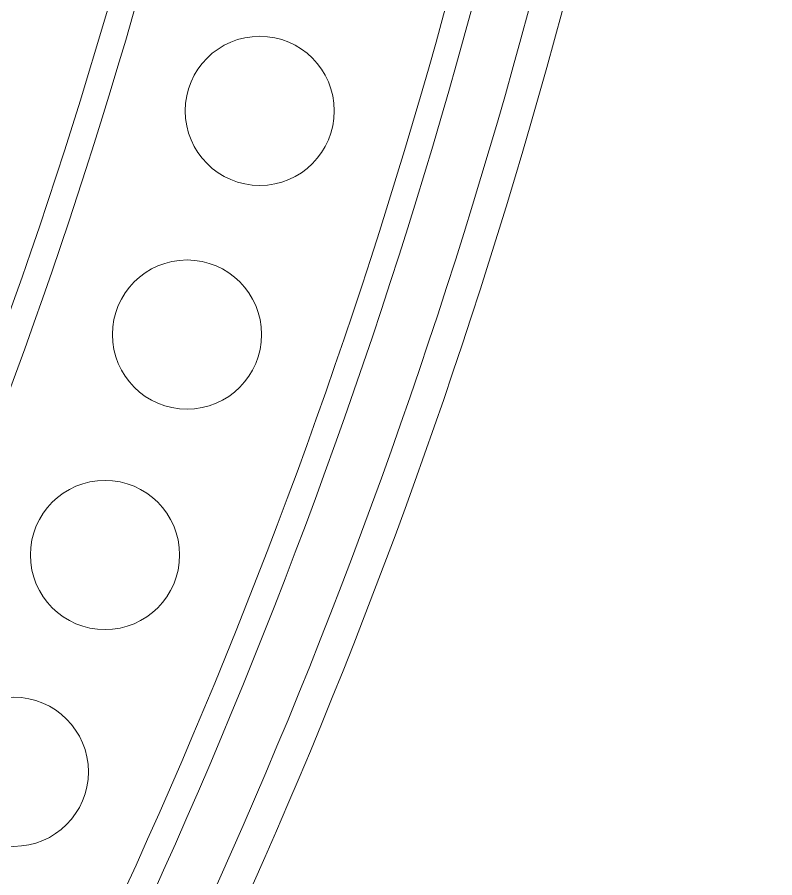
# Model space of a CAD drawing. Header units: millimetres. Extents: x -216 to 235, y -247 to 205.
# Drawn here: x 205.78 to 234.78, y -112.31 to -79.36 of the extents above; entities that cross this region are included whole.
import ezdxf

# ---------------------------------------------------------------- set-up
doc = ezdxf.new("R2010")
doc.units = ezdxf.units.MM
doc.header["$MEASUREMENT"] = 0
doc.layers.add('Camada 1', color=7, linetype='Continuous')

msp = doc.modelspace()

# ---------------------------------------------------------------- linework, layer by layer
at = {"layer": 'Camada 1', "color": 240, "lineweight": 18}
msp.add_open_spline([(40.386, -243.7514), (52.549, -242.0562), (64.5321, -239.369), (76.2543, -235.708), (76.2543, -235.708), (98.8911, -228.6351), (120.1427, -218.1082), (139.486, -204.3864), (139.486, -204.3864), (164.4969, -186.644), (185.4274, -164.233), (201.4217, -138.0695), (201.4217, -138.0695), (213.7717, -117.7741), (222.7947, -95.7966), (228.2686, -72.6782), (228.2686, -72.6782), (232.7664, -53.682), (234.7784, -34.2646), (234.2711, -14.7498), (234.2711, -14.7498), (233.6078, 8.9614), (229.2434, 32.277), (221.2854, 54.6227), (221.2854, 54.6227), (213.3274, 76.9685), (201.9717, 97.7943), (187.498, 116.5872), (187.498, 116.5872), (182.1139, 123.578), (176.3293, 130.2413), (170.1642, 136.5541), (170.1642, 136.5541), (153.5928, 153.4769), (134.5781, 167.599), (113.5883, 178.5727), (113.5883, 178.5727), (92.5985, 189.5464), (70.1505, 197.1015), (46.7969, 201.0519), (46.7969, 201.0519), (39.0919, 202.3552), (31.3295, 203.2562), (23.5308, 203.7524), (23.5308, 203.7524), (0.054, 205.2792), (-23.3725, 203.1146), (-46.1721, 197.3119), (-46.1721, 197.3119), (-57.2082, 194.503), (-67.9982, 190.8615), (-78.4793, 186.4083), (-78.4793, 186.4083), (-100.2525, 177.1917), (-120.3159, 164.6826), (-138.1754, 149.1888), (-138.1754, 149.1888), (-156.0349, 133.6951), (-171.2507, 115.5983), (-183.4483, 95.344), (-183.4483, 95.344), (-190.4371, 83.7389), (-196.3515, 71.5511), (-201.1434, 58.8799), (-201.1434, 58.8799), (-210.746, 33.3304), (-215.639, 6.4782), (-215.6655, -20.8162), (-215.6655, -20.8162), (-215.6885, -44.4186), (-212.0189, -67.7341), (-204.7472, -90.1884), (-204.7472, -90.1884), (-197.4754, -112.6427), (-186.7806, -133.683), (-172.926, -152.7913), (-172.926, -152.7913), (-167.4686, -160.3181), (-161.5547, -167.4917), (-155.2071, -174.2846)], degree=3, knots=[0, 0, 0, 0, 0.047619, 0.047619, 0.047619, 0.047619, 0.0952381, 0.0952381, 0.0952381, 0.0952381, 0.1428571, 0.1428571, 0.1428571, 0.1428571, 0.1904762, 0.1904762, 0.1904762, 0.1904762, 0.2380952, 0.2380952, 0.2380952, 0.2380952, 0.2857143, 0.2857143, 0.2857143, 0.2857143, 0.3333333, 0.3333333, 0.3333333, 0.3333333, 0.3809524, 0.3809524, 0.3809524, 0.3809524, 0.4285714, 0.4285714, 0.4285714, 0.4285714, 0.4761905, 0.4761905, 0.4761905, 0.4761905, 0.5238095, 0.5238095, 0.5238095, 0.5238095, 0.5714286, 0.5714286, 0.5714286, 0.5714286, 0.6190476, 0.6190476, 0.6190476, 0.6190476, 0.6666667, 0.6666667, 0.6666667, 0.6666667, 0.7142857, 0.7142857, 0.7142857, 0.7142857, 0.7619048, 0.7619048, 0.7619048, 0.7619048, 0.8095238, 0.8095238, 0.8095238, 0.8095238, 0.8571429, 0.8571429, 0.8571429, 0.8571429, 0.9047619, 0.9047619, 0.9047619, 0.9047619, 1, 1, 1, 1], dxfattribs=at)
at = {"layer": 'Camada 1', "color": 250, "lineweight": 18}
for points, knots in [([(99.0752, -223.5108), (120.3873, -214.0775), (139.9613, -201.4264), (157.3152, -185.869), (157.3152, -185.869), (174.6691, -170.3116), (189.3757, -152.2309), (201.0728, -132.0723), (201.0728, -132.0723), (204.8494, -125.5637), (208.2899, -118.8715), (211.3855, -112.0128), (211.3855, -112.0128), (220.9957, -90.6018), (227.1381, -67.9511), (229.6616, -44.6183), (229.6616, -44.6183), (230.6264, -35.6978), (231.0521, -26.7353), (230.9373, -17.7634), (230.9373, -17.7634), (230.6204, 5.5261), (226.664, 28.4794), (219.1656, 50.5313), (219.1656, 50.5313), (211.6673, 72.5831), (200.8116, 93.1904), (186.8659, 111.8459), (186.8659, 111.8459), (180.4775, 120.3917), (173.4894, 128.4544), (165.9379, 135.9921), (165.9379, 135.9921), (163.2606, 138.6646), (160.5161, 141.2679), (157.7061, 143.8004)], [0, 0, 0, 0, 0.1, 0.1, 0.1, 0.1, 0.2, 0.2, 0.2, 0.2, 0.3, 0.3, 0.3, 0.3, 0.4, 0.4, 0.4, 0.4, 0.5, 0.5, 0.5, 0.5, 0.6, 0.6, 0.6, 0.6, 0.7, 0.7, 0.7, 0.7, 0.8, 0.8, 0.8, 0.8, 1, 1, 1, 1]), ([(157.7781, 142.3947), (174.8588, 126.9372), (189.3112, 108.9981), (200.7793, 89.0189), (200.7793, 89.0189), (208.9387, 74.804), (215.4585, 59.7664), (220.2569, 44.0943), (220.2569, 44.0943), (227.0855, 21.7894), (230.3409, -1.3091), (229.9427, -24.6323), (229.9427, -24.6323), (229.7943, -33.3264), (229.1356, -41.9967), (227.9688, -50.6134), (227.9688, -50.6134), (224.8247, -73.616), (218.1209, -95.8435), (208.0225, -116.7486), (208.0225, -116.7486), (198.742, -135.9605), (186.7927, -153.6364), (172.4235, -169.4081), (172.4235, -169.4081), (151.9431, -191.8875), (127.3193, -209.7323), (99.5812, -222.1967)], [0, 0, 0, 0, 0.125, 0.125, 0.125, 0.125, 0.25, 0.25, 0.25, 0.25, 0.375, 0.375, 0.375, 0.375, 0.5, 0.5, 0.5, 0.5, 0.625, 0.625, 0.625, 0.625, 0.75, 0.75, 0.75, 0.75, 1, 1, 1, 1]), ([(39.4452, -242.6257), (51.8039, -240.947), (63.9786, -238.2392), (75.8837, -234.5214), (75.8837, -234.5214), (98.4034, -227.4817), (119.5445, -217.0058), (138.7865, -203.3516), (138.7865, -203.3516), (162.3398, -186.6382), (182.2735, -165.7398), (197.8558, -141.4234), (197.8558, -141.4234), (210.5592, -121.5071), (219.9906, -99.8488), (225.9178, -76.9817), (225.9178, -76.9817), (231.1662, -56.7331), (233.5541, -35.952), (233.035, -15.0406), (233.035, -15.0406), (232.4527, 8.4214), (228.2073, 31.5036), (220.4032, 53.6376), (220.4032, 53.6376), (212.5992, 75.7714), (201.4288, 96.412), (187.1669, 115.0511), (187.1669, 115.0511), (181.6804, 122.2215), (175.7693, 129.0463), (169.4555, 135.5004)], [0, 0, 0, 0, 0.1111111, 0.1111111, 0.1111111, 0.1111111, 0.2222222, 0.2222222, 0.2222222, 0.2222222, 0.3333333, 0.3333333, 0.3333333, 0.3333333, 0.4444444, 0.4444444, 0.4444444, 0.4444444, 0.5555556, 0.5555556, 0.5555556, 0.5555556, 0.6666667, 0.6666667, 0.6666667, 0.6666667, 0.7777778, 0.7777778, 0.7777778, 0.7777778, 1, 1, 1, 1]), ([(148.7192, 133.8278), (164.905, 119.3146), (178.6212, 102.4479), (189.53, 83.6432), (189.53, 83.6432), (198.4411, 68.2822), (205.3104, 51.9059), (210.0247, 34.7844), (210.0247, 34.7844), (217.5235, 7.5444), (219.4373, -20.6439), (215.6891, -48.6475), (215.6891, -48.6475), (212.7593, -70.3435), (206.4715, -91.3141), (196.9806, -111.043), (196.9806, -111.043), (188.8786, -127.8847), (178.5954, -143.4905), (166.316, -157.5797), (166.316, -157.5797), (149.2138, -177.2025), (128.7813, -193.3288), (105.7217, -205.4035), (105.7217, -205.4035), (105.5479, -205.7723), (105.3184, -206.1094), (105.039, -206.4064), (105.039, -206.4064), (104.8151, -206.6446), (104.5629, -206.8527), (104.2866, -207.0274), (104.2866, -207.0274), (104.2866, -207.2716), (104.248, -207.5139), (104.1722, -207.7466), (104.1722, -207.7466), (104.0964, -207.9793), (103.9852, -208.1974), (103.8412, -208.3953), (103.8412, -208.3953), (103.779, -208.4809), (103.711, -208.562), (103.6377, -208.6384), (103.6377, -208.6384), (103.4563, -208.8272), (103.2565, -208.9964), (103.0404, -209.1442), (103.0404, -209.1442), (103.0124, -209.6654), (102.9156, -210.1783), (102.7516, -210.6738), (102.7516, -210.6738), (102.6789, -210.8857), (102.5739, -211.0836), (102.4393, -211.2627), (102.4393, -211.2627), (102.3046, -211.4418), (102.1436, -211.5977), (101.9602, -211.7264)], [0, 0, 0, 0, 0.0625, 0.0625, 0.0625, 0.0625, 0.125, 0.125, 0.125, 0.125, 0.1875, 0.1875, 0.1875, 0.1875, 0.25, 0.25, 0.25, 0.25, 0.3125, 0.3125, 0.3125, 0.3125, 0.375, 0.375, 0.375, 0.375, 0.4375, 0.4375, 0.4375, 0.4375, 0.5, 0.5, 0.5, 0.5, 0.5625, 0.5625, 0.5625, 0.5625, 0.625, 0.625, 0.625, 0.625, 0.6875, 0.6875, 0.6875, 0.6875, 0.75, 0.75, 0.75, 0.75, 0.8125, 0.8125, 0.8125, 0.8125, 0.875, 0.875, 0.875, 0.875, 1, 1, 1, 1]), ([(203.4894, -98.8507), (211.7129, -78.2507), (216.6125, -56.618), (218.0677, -34.4851), (218.0677, -34.4851), (218.5513, -27.1307), (218.6491, -19.761), (218.3608, -12.3962), (218.3608, -12.3962), (217.5034, 9.5106), (213.2295, 31.0137), (205.6445, 51.5835), (205.6445, 51.5835), (196.6331, 76.0212), (183.2511, 98.3669), (165.9617, 117.8473)], [0, 0, 0, 0, 0.2, 0.2, 0.2, 0.2, 0.4, 0.4, 0.4, 0.4, 0.6, 0.6, 0.6, 0.6, 1, 1, 1, 1]), ([(217.9172, -82.9488), (217.9172, -84.5252), (216.6394, -85.803), (215.063, -85.803), (215.063, -85.803), (213.4866, -85.803), (212.2087, -84.5252), (212.2087, -82.9488), (212.2087, -82.9488), (212.2087, -81.3724), (213.4866, -80.0945), (215.063, -80.0945), (215.063, -80.0945), (216.6394, -80.0945), (217.9172, -81.3724), (217.9172, -82.9488)], [0, 0, 0, 0, 0.2, 0.2, 0.2, 0.2, 0.4, 0.4, 0.4, 0.4, 0.6, 0.6, 0.6, 0.6, 1, 1, 1, 1]), ([(215.1339, -91.5119), (215.1339, -93.0883), (213.856, -94.3661), (212.2796, -94.3661), (212.2796, -94.3661), (210.7033, -94.3661), (209.4254, -93.0883), (209.4254, -91.5119), (209.4254, -91.5119), (209.4254, -89.9355), (210.7033, -88.6576), (212.2796, -88.6576), (212.2796, -88.6576), (213.856, -88.6576), (215.1339, -89.9355), (215.1339, -91.5119)], [0, 0, 0, 0, 0.2, 0.2, 0.2, 0.2, 0.4, 0.4, 0.4, 0.4, 0.6, 0.6, 0.6, 0.6, 1, 1, 1, 1]), ([(211.9944, -99.9509), (211.9944, -101.5272), (210.7165, -102.8051), (209.1402, -102.8051), (209.1402, -102.8051), (207.5638, -102.8051), (206.2859, -101.5272), (206.2859, -99.9509), (206.2859, -99.9509), (206.2859, -98.3745), (207.5638, -97.0966), (209.1402, -97.0966), (209.1402, -97.0966), (210.7165, -97.0966), (211.9944, -98.3745), (211.9944, -99.9509)], [0, 0, 0, 0, 0.2, 0.2, 0.2, 0.2, 0.4, 0.4, 0.4, 0.4, 0.6, 0.6, 0.6, 0.6, 1, 1, 1, 1]), ([(208.5043, -108.251), (208.5043, -109.8274), (207.2264, -111.1053), (205.65, -111.1053), (205.65, -111.1053), (204.0736, -111.1053), (202.7957, -109.8274), (202.7957, -108.251), (202.7957, -108.251), (202.7957, -106.6746), (204.0736, -105.3967), (205.65, -105.3967), (205.65, -105.3967), (207.2264, -105.3967), (208.5043, -106.6746), (208.5043, -108.251)], [0, 0, 0, 0, 0.2, 0.2, 0.2, 0.2, 0.4, 0.4, 0.4, 0.4, 0.6, 0.6, 0.6, 0.6, 1, 1, 1, 1])]:
    msp.add_open_spline(points, degree=3, knots=knots, dxfattribs=at)

doc.saveas('drawing.dxf')
